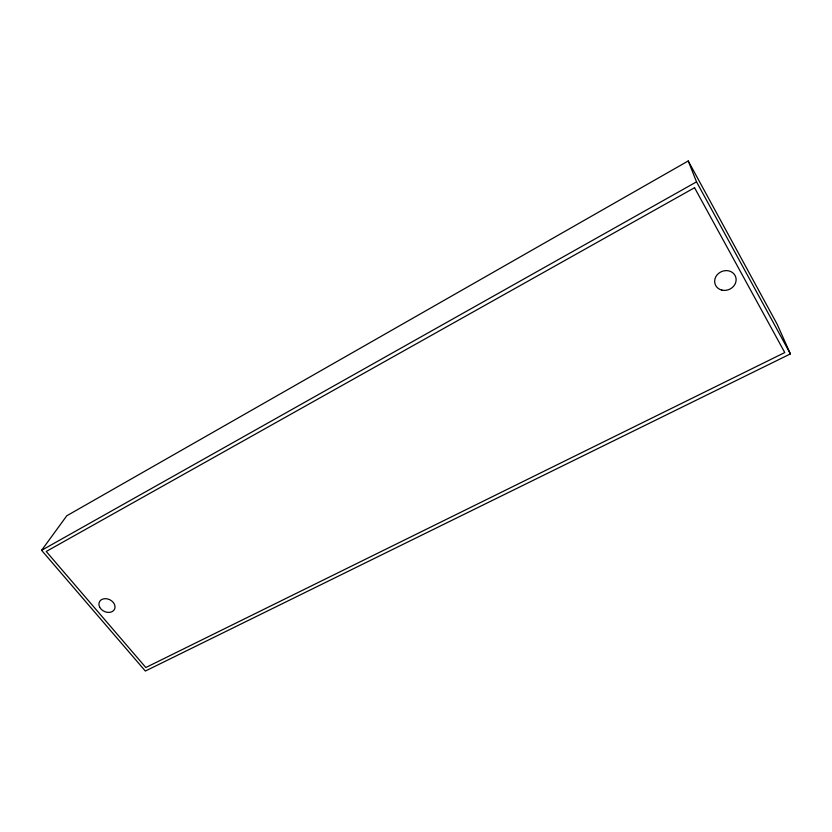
<?xml version="1.0" encoding="UTF-8"?>
<svg xmlns="http://www.w3.org/2000/svg" width="832" height="832" viewBox="0 0 832 832"><rect width="100%" height="100%" fill="white"/><g stroke="black" fill="none" stroke-linecap="round" stroke-linejoin="round"><path stroke-width="1.25" d="M41.6 550.326L66.789 515.778L688.241 160.961L777.13 324.178L790.4 353.902L145.35 671.039L41.6 550.326L696.53 181.854L688.241 160.961M696.53 181.854L790.4 353.902M694.554 187.72L46.228 551.47L145.818 667.524L784.774 352.55L694.554 187.72M721.864 290.108A10.92 9.724 -22.9 0 0 735.946 277.846A10.92 9.724 -22.9 0 0 718.37 273.572A10.92 9.724 -22.9 0 0 721.864 290.108M99.642 607.1A8.414 6.479 26.1 0 0 113.568 610.594A8.414 6.479 26.1 0 0 107.702 598.957A8.414 6.479 26.1 0 0 99.642 607.1"/></g></svg>
